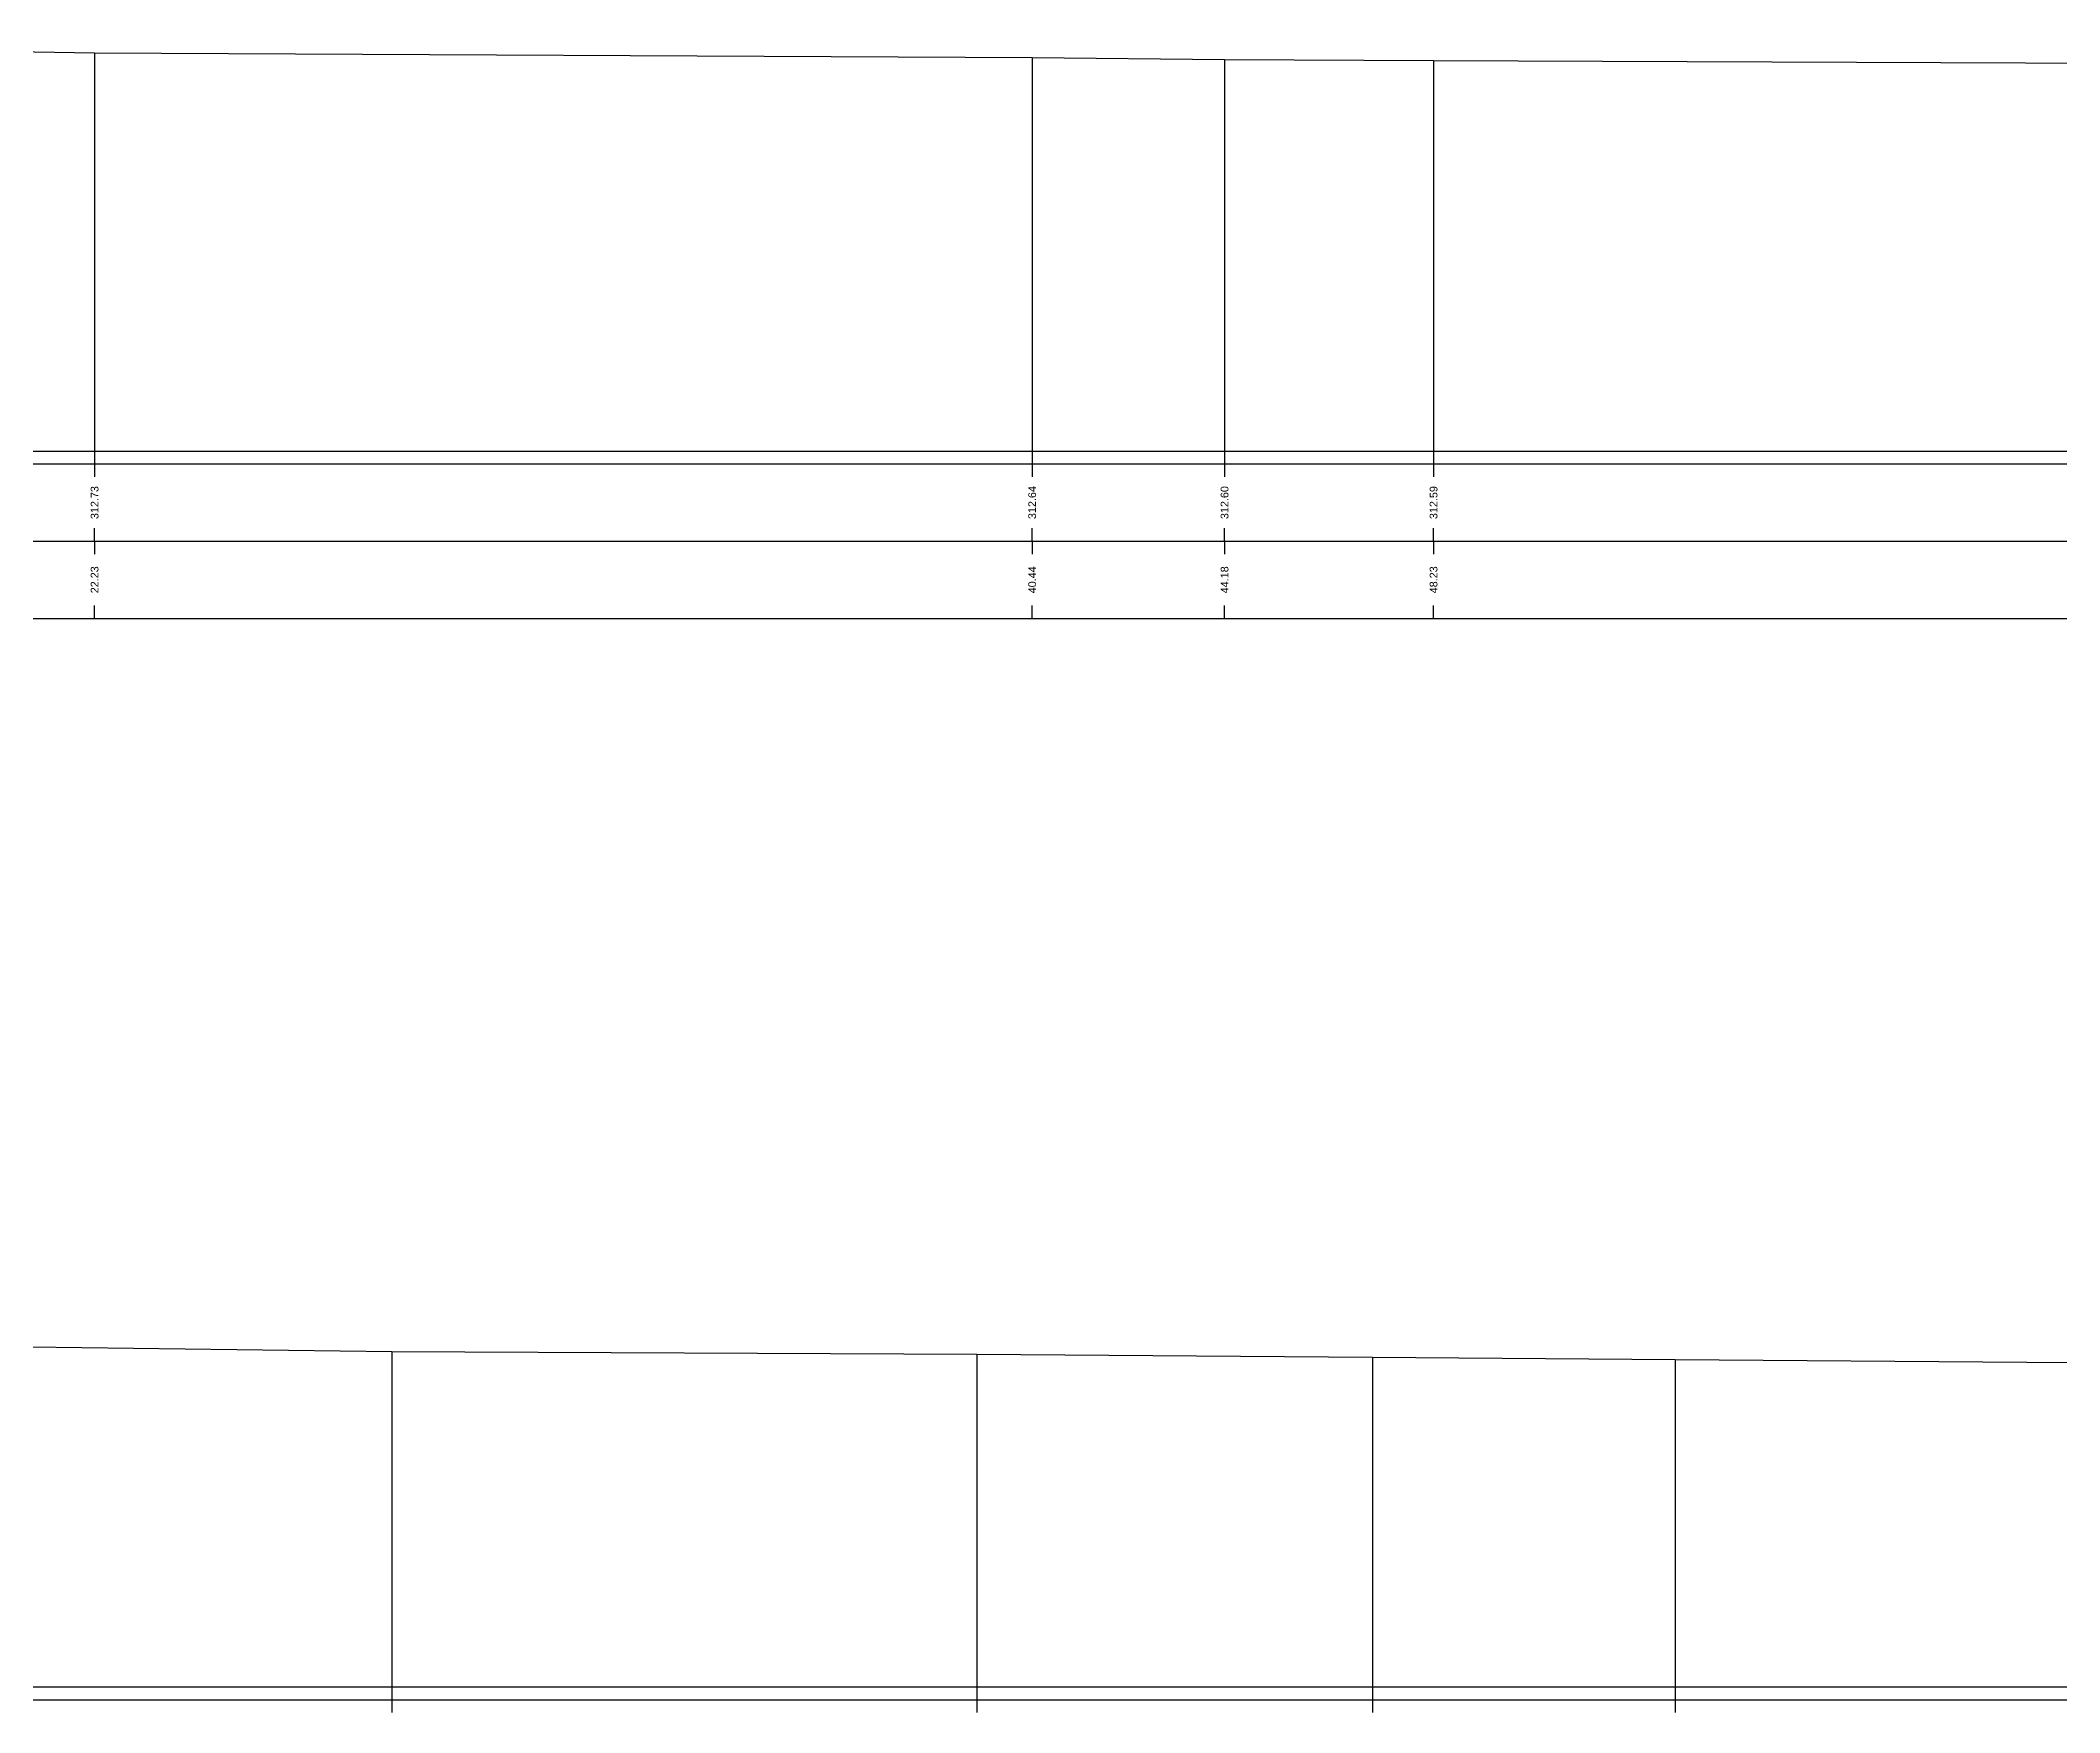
# Model space of a CAD drawing. Header units: millimetres. Extents: x -170 to 301, y 153 to 290.
# Drawn here: x 183.71 to 222.93, y 230.5 to 262.98 of the extents above; entities that cross this region are included whole.
import ezdxf
from ezdxf.enums import TextEntityAlignment as Align

# ---------------------------------------------------------------- set-up
doc = ezdxf.new("R2010")
doc.units = ezdxf.units.MM
doc.styles.get("Standard").update_dxf_attribs({"font": 'arial.ttf'})

msp = doc.modelspace()

# ---------------------------------------------------------------- linework, layer by layer
at = {"layer": 'band'}
for p, q in [((184.765, 254.75), (184.765, 254.5)), ((202.973, 254.75), (202.973, 254.5)), ((206.71, 254.75), (206.71, 254.5)), ((210.769, 254.75), (210.769, 254.5)), ((184.765, 253.25), (184.765, 253.5)), ((202.973, 253.25), (202.973, 253.5)), ((206.71, 253.25), (206.71, 253.5)), ((210.769, 253.25), (210.769, 253.5)), ((184.765, 253.25), (184.765, 253)), ((202.973, 253.25), (202.973, 253)), ((206.71, 253.25), (206.71, 253)), ((210.769, 253.25), (210.769, 253)), ((184.765, 251.75), (184.765, 252)), ((202.973, 251.75), (202.973, 252)), ((206.71, 251.75), (206.71, 252)), ((210.769, 251.75), (210.769, 252)), ((190.539, 230.75), (190.539, 230.5)), ((201.901, 230.75), (201.901, 230.5)), ((209.584, 230.75), (209.584, 230.5)), ((215.459, 230.75), (215.459, 230.5))]:
    msp.add_line(p, q, dxfattribs=at)
at = {"layer": 'frame'}
for p, q in [((-162.535, 255), (264.223, 255)), ((-170.035, 254.75), (264.223, 254.75)), ((-170.035, 253.25), (264.223, 253.25)), ((-170.035, 251.75), (264.223, 251.75)), ((-150.751, 231), (260.32, 231)), ((-158.251, 230.75), (260.32, 230.75))]:
    msp.add_line(p, q, dxfattribs=at)
at = {"layer": 'marker', "color": 253}
for p, q in [((184.765, 262.732), (184.765, 255)), ((202.973, 262.642), (202.973, 255)), ((206.71, 262.602), (206.71, 255)), ((210.769, 262.587), (210.769, 255)), ((184.765, 255), (184.765, 254.75)), ((202.973, 255), (202.973, 254.75)), ((206.71, 255), (206.71, 254.75)), ((210.769, 255), (210.769, 254.75)), ((190.539, 237.51), (190.539, 231)), ((201.901, 237.459), (201.901, 231)), ((209.584, 237.404), (209.584, 231)), ((215.459, 237.357), (215.459, 231)), ((190.539, 231), (190.539, 230.75)), ((201.901, 231), (201.901, 230.75)), ((209.584, 231), (209.584, 230.75)), ((215.459, 231), (215.459, 230.75))]:
    msp.add_line(p, q, dxfattribs=at)
at = {"layer": 'profile'}
for points in [[(170.38, 262.976), (184.765, 262.732), (202.973, 262.642), (206.71, 262.602), (210.769, 262.587), (228.833, 262.512), (245.152, 262.441), (250.498, 262.42), (257.228, 262.463), (264.223, 262.463)], [(183.516, 237.601), (190.539, 237.51), (201.901, 237.459), (209.584, 237.404), (215.459, 237.357), (229.12, 237.257), (245.785, 237.17), (246.945, 237.167), (250.676, 237.17), (260.32, 237.17)]]:
    msp.add_lwpolyline(points, dxfattribs=at)

# ---------------------------------------------------------------- texts
for s, p in [('312.73', (184.765, 254)), ('312.64', (202.973, 254)), ('312.60', (206.71, 254)), ('312.59', (210.769, 254)), ('22.23', (184.765, 252.5)), ('40.44', (202.973, 252.5)), ('44.18', (206.71, 252.5)), ('48.23', (210.769, 252.5))]:
    msp.add_text(s, height=0.15, rotation=90).set_placement(p, align=Align.MIDDLE)

doc.saveas('drawing.dxf')
